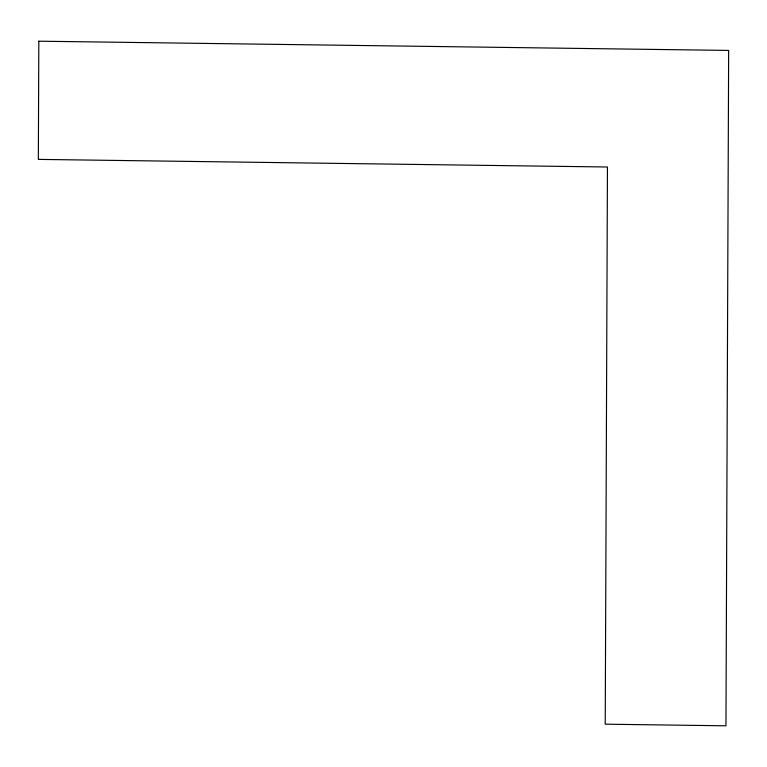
<?xml version="1.0" encoding="UTF-8"?>
<svg xmlns="http://www.w3.org/2000/svg" width="767" height="767" viewBox="0 0 767 767"><rect width="100%" height="100%" fill="white"/><g stroke="black" fill="none" stroke-linecap="round" stroke-linejoin="round"><path stroke-width="1.15" d="M38.82 41.197L38.35 159.392L607.454 166.995L605.23 724.182L725.956 725.803L728.65 50.421L38.82 41.197"/></g></svg>
